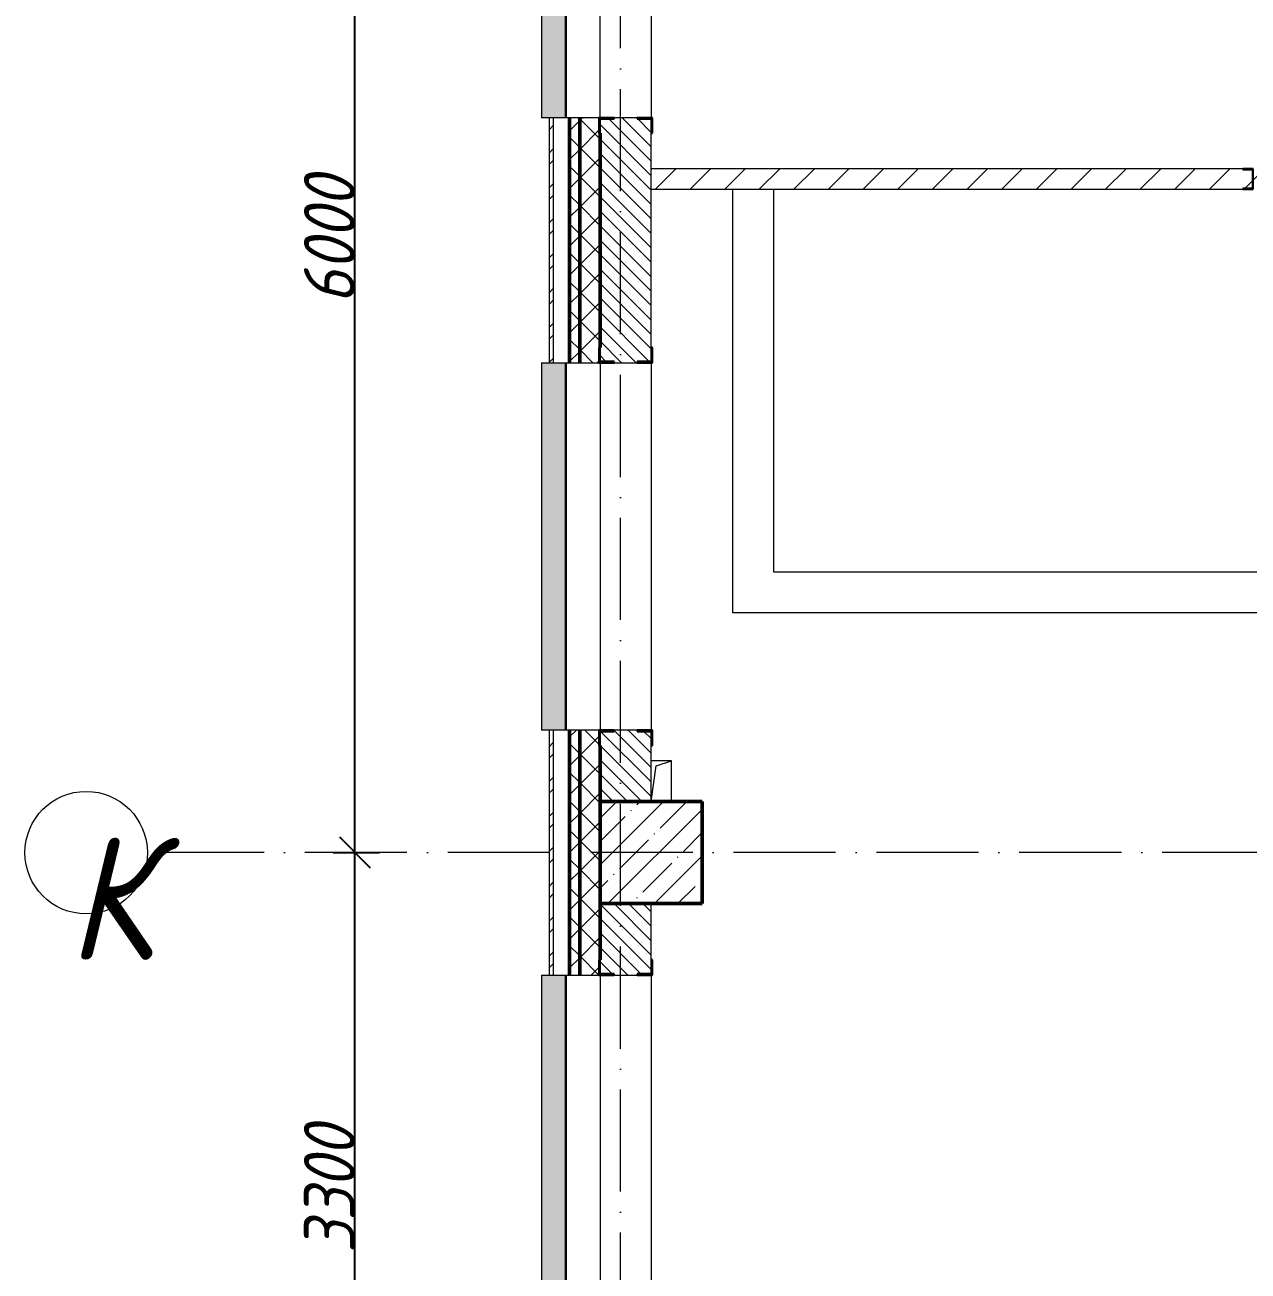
# Model space of a CAD drawing. Header units: millimetres. Extents: x -606178 to 312196, y -19338 to 632709.
# Drawn here: x -145984 to -139990, y 467225 to 473330 of the extents above; entities that cross this region are included whole.
import ezdxf

# ---------------------------------------------------------------- set-up
doc = ezdxf.new("R2010")
doc.units = ezdxf.units.MM
doc.linetypes.add('50_200_ШТРИХ_1Т_ш5_п1_п1_', pattern=[700, 500, -100, 0, -100])
for name, color, linetype, lineweight in [('A-____-____-DIMS', 7, 'Continuous', 9), ('A-GENM-____-MCUT', 7, 'Continuous', 25), ('A-GENM-____-OTLN', 7, 'Continuous', 9), ('A-GENM-____-OTLN-1', 7, 'Continuous', 25), ('A-GLAZ-____-OTLN', 7, 'Continuous', 9), ('A-WALL-____-MCUT-2', 7, 'Continuous', 50), ('A-WALL-____-MCUT-3', 7, 'Continuous', 9), ('A-WALL-____-OTLN', 7, 'Continuous', 9), ('A-WALL-____-PATT-1', 7, 'Continuous', 9), ('A-WALL-FNSH-MCUT-1', 7, 'Continuous', 9), ('I-WALL-____-OTLN', 7, 'Continuous', 9), ('S-COLS-____-MCUT', 7, 'Continuous', 50), ('S-COLS-____-OTLN', 7, 'Continuous', 9), ('S-GRID-____-IDEN', 7, 'Continuous', 9), ('S-GRID-____-OTLN-1', 7, '50_200_ШТРИХ_1Т_ш5_п1_п1_', 9)]:
    doc.layers.add(name, color=color, linetype=linetype, lineweight=lineweight)
doc.layers.add('A-GLAZ-____-OTLN-1', color=7, linetype='Continuous', lineweight=9, true_color=0xc0c0c0)
doc.styles.add('ISOCPEUR_I', font='isocpeui.ttf', dxfattribs={"width": 0.9, "height": 2.5})
doc.styles.add('ISOCPEUR_I_9', font='isocpeui.ttf', dxfattribs={"width": 0.9, "height": 250})
doc.dimstyles.new('ISO-2_5_0_9К_БОЛЬШОЙ_ОСИ', dxfattribs={"dimscale": 304.8, "dimtxt": 248.995294, "dimasz": 0.492126, "dimexe": 0.393701, "dimexo": 0, "dimgap": 0, "dimtad": 1, "dimdec": 0, "dimzin": 0, "dimdsep": 46, "dimtxsty": 'ISOCPEUR_I_9', "dimblk1": 'OBLIQUE', "dimblk2": 'OBLIQUE', "dimsah": 1, "dimcen": 0.09, "dimdle": 0.393701, "dimazin": 0, "dimtfac": 1, "dimtdec": 4, "dimtix": 1, "dimtmove": 0, "dimatfit": 3, "dimfxl": 1, "dimtvp": 1, "dimtolj": 1, "dimtzin": 0, "dimarcsym": 2})
pattern_1 = [(45, (-140714.89, 451794.26), (-70.71068, 70.71068), []), (135, (-140714.89, 451794.26), (-70.71068, -70.71068), [])]
pattern_2 = [(135, (-140714.89, 451794.26), (-35.35534, -35.35534), [])]

# ---------------------------------------------------------------- blocks, each defined once
blk = doc.blocks.new('BSC_Колонна _Прямоугольная - 500х500-V50-АР1_План отверстий 3 этажа в осях 1-64_А-ГГ')
at = {"layer": 'S-COLS-____-OTLN'}
h = blk.add_hatch(dxfattribs=at)
h.set_pattern_fill('FP_87', color=256, style=0, pattern_type=2)
h.set_pattern_definition([(45, (2200, -17481.04), (-114.0493, 114.0493), []), (45, (2314.05, -17481.04), (-114.0493, 114.0493), [201.612, -40.322, 3.353, -36.97])])
h.paths.add_polyline_path([(-250, -250), (250, -250), (250, 250), (-250, 250)], flags=0)
at = {"layer": 'S-COLS-____-MCUT'}
for p, q in [((250, 250), (-250, 250)), ((-250, 250), (-250, -250)), ((250, -250), (250, 250)), ((-250, -250), (250, -250))]:
    blk.add_line(p, q, dxfattribs=at)
blk = doc.blocks.new('Фахверк_СКБ_Уголок - 250_2700-27497298-АР1_План отверстий 3 этажа в осях 1-64_А-ГГ')
at = {"layer": 'A-GENM-____-MCUT'}
for p, q in [((200, 181), (125, 181)), ((125, 181), (125, 106)), ((131, 106), (131, 175)), ((131, 175), (200, 175)), ((200, 175), (200, 181)), ((125, 106), (131, 106)), ((131, -6), (125, -6)), ((125, -6), (125, -81)), ((131, -75), (131, -6)), ((125, -81), (200, -81)), ((200, -75), (131, -75)), ((200, -81), (200, -75))]:
    blk.add_line(p, q, dxfattribs=at)
blk = doc.blocks.new('154_Фахверк_СКБ_Швеллер - Тип_100_3960-28318856-АР1_План отверстий 3 этажа в осях 1-64_А-ГГ')
at = {"layer": 'A-GENM-____-MCUT'}
for p, q in [((175, 50), (125, 50)), ((125, 50), (125, -50)), ((128, 47), (175, 47)), ((128, -47), (128, 47)), ((175, 47), (175, 50)), ((125, -50), (175, -50)), ((175, -47), (128, -47)), ((175, -50), (175, -47))]:
    blk.add_line(p, q, dxfattribs=at)
blk = doc.blocks.new('AR_Отверстие прямоугольное _в плите_ - AR_Отверстие прямоугольное _в плите_-V175-АР1_План отверстий 3 этажа в осях 1-64_А-ГГ')
at = {"layer": 'A-GENM-____-OTLN'}
for p, q in [((50, 100), (-50, 100)), ((-50, -100), (-25, 75)), ((-25, 75), (50, 100)), ((50, -100), (50, 100))]:
    blk.add_line(p, q, dxfattribs=at)
blk = doc.blocks.new('Отлив_СКБ - Отлив витража_120_НВФ-V216-АР1_План отверстий 3 этажа в осях 1-64_А-ГГ')
at = {"layer": 'A-GLAZ-____-OTLN-1'}
for points in [[(0, 2), (1800, 2), (1800, 120), (0, 120), (0, 63)], [(0, 0), (1800, 0), (1800, 2), (0, 2)]]:
    blk.add_hatch(color=256, dxfattribs=at).paths.add_polyline_path(points, flags=0)
at = {"layer": 'A-GLAZ-____-OTLN'}
for p, q in [((0, 83), (0, 120)), ((1800, 120), (0, 120)), ((1800, 120), (1800, 83)), ((0, 2), (1800, 2)), ((1800, 0), (0, 0))]:
    blk.add_line(p, q, dxfattribs=at)
blk = doc.blocks.new('Ось сетки - Круг_Ø6_00__ISO-2_5_0_9K_-25732049-АР1_План отверстий 1 этажа в осях 1-64_А-ГГ')
at = {"layer": 'S-GRID-____-IDEN'}
blk.add_circle((0, 0), 3, dxfattribs=at)
blk = doc.blocks.new('_Oblique')
at = {"color": 0, "linetype": 'ByBlock', "lineweight": -2}
blk.add_line((-0.5, -0.5), (0.5, 0.5), dxfattribs=at)
blk = doc.blocks.new('*D5045')
at = {"layer": 'A-____-____-DIMS', "color": 0, "lineweight": -2, "transparency": 16777216}
for p, q in [((-144366.3, 465855.3), (-144366.3, 469395.3)), ((-144472.4, 469275.3), (-144246.3, 469275.3)), ((-144472.4, 465975.3), (-144246.3, 465975.3))]:
    blk.add_line(p, q, dxfattribs=at)
at = {"layer": 'Defpoints', "color": 0, "transparency": 16777216}
for p in [(-144472.4, 469275.3), (-144366.3, 469275.3), (-144472.4, 465975.3)]:
    blk.add_point(p, dxfattribs=at)
at = {"layer": 'A-____-____-DIMS', "color": 0, "lineweight": -2, "transparency": 16777216, "xscale": 150, "yscale": 150, "zscale": 150}
for p, rotation in [((-144366.3, 469275.3), 90), ((-144366.3, 465975.3), 270)]:
    blk.add_blockref('_Oblique', p, dxfattribs=dict(at, rotation=rotation))
at = {"layer": 'A-____-____-DIMS', "color": 0, "transparency": 16777216, "insert": (-144491.3, 467625.3), "char_height": 250, "width": 758.478, "attachment_point": 5, "rotation": 90, "style": 'ISOCPEUR_I_9'}
blk.add_mtext('\\A1;3300', dxfattribs=at)
blk = doc.blocks.new('*D5046')
at = {"layer": 'A-____-____-DIMS', "color": 0, "lineweight": -2, "transparency": 16777216}
for p, q in [((-144366.3, 469155.3), (-144366.3, 475395.3)), ((-144472.4, 475275.3), (-144246.3, 475275.3)), ((-144472.4, 469275.3), (-144246.3, 469275.3))]:
    blk.add_line(p, q, dxfattribs=at)
at = {"layer": 'Defpoints', "color": 0, "transparency": 16777216}
for p in [(-144472.4, 475275.3), (-144366.3, 475275.3), (-144472.4, 469275.3)]:
    blk.add_point(p, dxfattribs=at)
at = {"layer": 'A-____-____-DIMS', "color": 0, "lineweight": -2, "transparency": 16777216, "xscale": 150, "yscale": 150, "zscale": 150}
for p, rotation in [((-144366.3, 475275.3), 90), ((-144366.3, 469275.3), 270)]:
    blk.add_blockref('_Oblique', p, dxfattribs=dict(at, rotation=rotation))
at = {"layer": 'A-____-____-DIMS', "color": 0, "transparency": 16777216, "insert": (-144491.3, 472275.3), "char_height": 250, "width": 758.478, "attachment_point": 5, "rotation": 90, "style": 'ISOCPEUR_I_9'}
blk.add_mtext('\\A1;6000', dxfattribs=at)

msp = doc.modelspace()

# ---------------------------------------------------------------- hatches: boundary and pattern name
at = {"layer": 'A-WALL-____-PATT-1'}
h = msp.add_hatch(dxfattribs=at)
h.set_pattern_fill('FP_3', color=256, style=0, pattern_type=2)
h.set_pattern_definition([(45, (-140714.89, 451794.26), (-85.5366, 85.5366), []), (45, (-140657.87, 451794.26), (-85.5366, 85.5366), [])])
h.paths.add_polyline_path([(-143394.891, 461310.3011), (-143394.891, 463625.3011), (-143414.891, 463625.3011), (-143414.891, 461310.3011)], flags=0)
h.paths.add_polyline_path([(-143414.891, 465425.3011), (-143394.891, 465425.3011), (-143394.891, 466875.3011), (-143414.891, 466875.3011), (-143414.891, 466288.7985)], flags=0)
h.paths.add_polyline_path([(-143414.891, 468675.3011), (-143394.891, 468675.3011), (-143394.891, 469875.3011), (-143414.891, 469875.3011), (-143414.891, 469728.92)], flags=0)
h.paths.add_polyline_path([(-143394.891, 471675.3011), (-143394.891, 472875.3011), (-143414.891, 472875.3011), (-143414.891, 471675.3011)], flags=0)
h.paths.add_polyline_path([(-143394.891, 474675.3011), (-143394.891, 475875.3116), (-143414.891, 475875.3116), (-143414.891, 474675.3011)], flags=0)
h = msp.add_hatch(dxfattribs=at)
h.set_pattern_fill('FP_1', color=256, style=0, pattern_type=2)
h.set_pattern_definition(pattern_1)
h.paths.add_polyline_path([(-143264.891, 461310.3011), (-143264.891, 463625.3011), (-143314.891, 463625.3011), (-143314.891, 461310.3011)], flags=0)
h.paths.add_polyline_path([(-143314.891, 465425.3011), (-143264.891, 465425.3011), (-143264.891, 466875.3011), (-143314.891, 466875.3011), (-143314.891, 466288.7985)], flags=0)
h.paths.add_polyline_path([(-143264.891, 468675.3011), (-143264.891, 469875.3011), (-143314.891, 469875.3011), (-143314.891, 468675.3011)], flags=0)
h.paths.add_polyline_path([(-143264.891, 471675.3011), (-143264.891, 472875.3011), (-143314.891, 472875.3011), (-143314.891, 471675.3011)], flags=0)
h.paths.add_polyline_path([(-143264.891, 474675.3011), (-143264.891, 475875.3116), (-143314.891, 475875.3116), (-143314.891, 474675.3011)], flags=0)
h = msp.add_hatch(dxfattribs=at)
h.set_pattern_fill('FP_1', color=256, style=0, pattern_type=2)
h.set_pattern_definition(pattern_1)
h.paths.add_polyline_path([(-143264.891, 461310.3011), (-143164.891, 461310.3011), (-143164.891, 463550.3011), (-143170.891, 463550.3011), (-143170.891, 463625.3011), (-143264.891, 463625.3011), (-143264.891, 461325.3011)], flags=0)
h.paths.add_polyline_path([(-143170.891, 465425.3011), (-143170.891, 465500.3011), (-143164.891, 465500.3011), (-143164.891, 466800.3011), (-143170.891, 466800.3011), (-143170.891, 466875.3011), (-143264.891, 466875.3011), (-143264.891, 465425.3011)], flags=0)
h.paths.add_polyline_path([(-143170.891, 468675.3011), (-143170.891, 468750.3011), (-143164.891, 468750.3011), (-143164.891, 469800.3011), (-143170.891, 469800.3011), (-143170.891, 469875.3011), (-143264.891, 469875.3011), (-143264.891, 468675.3011)], flags=0)
h.paths.add_polyline_path([(-143170.891, 471675.3011), (-143170.891, 471750.3011), (-143164.891, 471750.3011), (-143164.891, 472800.3011), (-143170.891, 472800.3011), (-143170.891, 472875.3011), (-143264.891, 472875.3011), (-143264.891, 471675.3011)], flags=0)
h.paths.add_polyline_path([(-143170.891, 474675.3011), (-143170.891, 474750.3011), (-143164.891, 474750.3011), (-143164.891, 475800.3011), (-143170.891, 475800.3011), (-143170.891, 475875.3011), (-143264.891, 475875.3011), (-143264.891, 474675.3011)], flags=0)
h = msp.add_hatch(dxfattribs=at)
h.set_pattern_fill('FP_6', color=256, style=0, pattern_type=2)
h.set_pattern_definition(pattern_2)
h.paths.add_polyline_path([(-143164.891, 469525.3011), (-142914.891, 469525.3011), (-142914.891, 469869.3011), (-142983.891, 469869.3011), (-142983.891, 469875.3011), (-143095.891, 469875.3011), (-143095.891, 469869.3011), (-143164.891, 469869.3011), (-143164.891, 469728.92)], flags=0)
h.paths.add_polyline_path([(-142983.891, 471675.3011), (-142983.891, 471681.3011), (-142914.891, 471681.3011), (-142914.891, 472869.3011), (-142983.891, 472869.3011), (-142983.891, 472875.3011), (-143095.891, 472875.3011), (-143095.891, 472869.3011), (-143164.891, 472869.3011), (-143164.891, 471681.3011), (-143095.891, 471681.3011), (-143095.891, 471675.3011)], flags=0)
h.paths.add_polyline_path([(-142983.891, 474675.3011), (-142983.891, 474681.3011), (-142914.891, 474681.3011), (-142914.891, 475025.3011), (-143164.891, 475025.3011), (-143164.891, 474681.3011), (-143095.891, 474681.3011), (-143095.891, 474675.3011)], flags=0)
h = msp.add_hatch(dxfattribs=at)
h.set_pattern_fill('FP_4', color=256, style=0, pattern_type=2)
h.set_pattern_definition([(45, (-140714.89, 451794.26), (-84.8528, 84.8528), [])])
h.paths.add_polyline_path([(-135714.891, 472525.3011), (-135714.891, 472625.3011), (-135768.891, 472625.3011), (-135768.891, 472617.7011), (-135810.391, 472617.7011), (-135810.391, 472532.9011), (-135768.891, 472532.9011), (-135768.891, 472525.3011)], flags=0)
h.paths.add_polyline_path([(-137193.6393, 472525.3011), (-137010.891, 472526.0742), (-137010.891, 472532.9011), (-136969.391, 472532.9011), (-136969.391, 472617.7011), (-137010.891, 472617.7011), (-137010.891, 472625.3011), (-139964.891, 472625.3011), (-139964.891, 472525.3011)], flags=0)
h.paths.add_polyline_path([(-140728.5679, 472525.3011), (-140014.891, 472525.3011), (-140014.891, 472528.3011), (-139967.891, 472528.3011), (-139967.891, 472622.3011), (-140014.891, 472622.3011), (-140014.891, 472625.3011), (-142914.891, 472625.3011), (-142914.891, 472525.3011), (-142496.0322, 472525.3011)], flags=0)
h = msp.add_hatch(dxfattribs=at)
h.set_pattern_fill('FP_6', color=256, style=0, pattern_type=2)
h.set_pattern_definition(pattern_2)
h.paths.add_polyline_path([(-143164.891, 466225.3011), (-142914.891, 466225.3011), (-142914.891, 466869.3011), (-142983.891, 466869.3011), (-142983.891, 466875.3011), (-143095.891, 466875.3011), (-143095.891, 466869.3011), (-143164.891, 466869.3011), (-143164.891, 466288.7985)], flags=0)
h.paths.add_polyline_path([(-142983.891, 468675.3011), (-142983.891, 468681.3011), (-142914.891, 468681.3011), (-142914.891, 469025.3011), (-143164.891, 469025.3011), (-143164.891, 468681.3011), (-143095.891, 468681.3011), (-143095.891, 468675.3011)], flags=0)

# ---------------------------------------------------------------- linework, layer by layer
at = {"layer": 'A-WALL-____-MCUT-2'}
for p, q in [((-143314.891, 471675.3011), (-143314.891, 472875.3011)), ((-143264.891, 471675.3011), (-143264.891, 472875.3011)), ((-143164.891, 471750.3011), (-143164.891, 472800.3011)), ((-143314.891, 468675.3011), (-143314.891, 469875.3011)), ((-143264.891, 468675.3011), (-143264.891, 469875.3011)), ((-143164.891, 469525.3011), (-143164.891, 469800.3011)), ((-143164.891, 468750.3011), (-143164.891, 469025.3011))]:
    msp.add_line(p, q, dxfattribs=at)
at = {"layer": 'A-WALL-____-MCUT-3'}
for p, q in [((-143170.891, 472875.3011), (-143394.891, 472875.3011)), ((-143394.891, 472875.3011), (-143394.891, 471675.3011)), ((-142983.891, 472875.3011), (-143095.891, 472875.3011)), ((-142914.891, 471750.3011), (-142914.891, 472800.3011)), ((-143394.891, 471675.3011), (-143170.891, 471675.3011)), ((-143095.891, 471675.3011), (-142983.891, 471675.3011)), ((-143170.891, 469875.3011), (-143394.891, 469875.3011)), ((-143394.891, 469875.3011), (-143394.891, 468675.3011)), ((-142983.891, 469875.3011), (-143095.891, 469875.3011)), ((-142914.891, 469525.3011), (-142914.891, 469800.3011)), ((-142914.891, 468750.3011), (-142914.891, 469025.3011)), ((-143394.891, 468675.3011), (-143170.891, 468675.3011)), ((-143095.891, 468675.3011), (-142983.891, 468675.3011))]:
    msp.add_line(p, q, dxfattribs=at)
at = {"layer": 'A-WALL-____-OTLN'}
for p, q in [((-143164.891, 472875.3011), (-143164.891, 474675.3011)), ((-142914.891, 474675.3011), (-142914.891, 472875.3011)), ((-143164.891, 471675.3011), (-143164.891, 469875.3011)), ((-142914.891, 471675.3011), (-142914.891, 469875.3011)), ((-143164.891, 468675.3011), (-143164.891, 466875.3011)), ((-142914.891, 468675.3011), (-142914.891, 466875.3011))]:
    msp.add_line(p, q, dxfattribs=at)
at = {"layer": 'A-WALL-FNSH-MCUT-1'}
for p, q in [((-143414.891, 472875.3011), (-143414.891, 471675.3011)), ((-143394.891, 472875.3011), (-143414.891, 472875.3011)), ((-140014.891, 472625.3011), (-142914.891, 472625.3011)), ((-142914.891, 472525.3011), (-140014.891, 472525.3011)), ((-143414.891, 471675.3011), (-143394.891, 471675.3011)), ((-143414.891, 469875.3011), (-143414.891, 468675.3011)), ((-143394.891, 469875.3011), (-143414.891, 469875.3011)), ((-143414.891, 468675.3011), (-143394.891, 468675.3011))]:
    msp.add_line(p, q, dxfattribs=at)
at = {"layer": 'I-WALL-____-OTLN'}
for p, q in [((-142514.891, 470450.3011), (-142514.891, 472525.3011)), ((-142314.891, 472525.3011), (-142314.891, 470650.3011)), ((-142314.891, 470650.3011), (-137339.891, 470650.3011)), ((-137139.891, 470450.3011), (-142514.891, 470450.3011))]:
    msp.add_line(p, q, dxfattribs=at)
at = {"layer": 'S-GRID-____-OTLN-1'}
for p, q in [((-143064.891, 447311.6528), (-143064.891, 501675.2188)), ((-114007.1518, 469275.3011), (-145383.6612, 469275.3011))]:
    msp.add_line(p, q, dxfattribs=at)

# ---------------------------------------------------------------- block references
at = {"layer": 'A-GENM-____-OTLN'}
msp.add_blockref('AR_Отверстие прямоугольное _в плите_ - AR_Отверстие прямоугольное _в плите_-V175-АР1_План отверстий 3 этажа в осях 1-64_А-ГГ', (-142864.891, 469625.3011), dxfattribs=at)
at = {"layer": 'A-GENM-____-OTLN-1'}
for name, p, rotation in [('Фахверк_СКБ_Уголок - 250_2700-27497298-АР1_План отверстий 3 этажа в осях 1-64_А-ГГ', (-143089.891, 473000.3011), 269.9999999999999), ('154_Фахверк_СКБ_Швеллер - Тип_100_3960-28318856-АР1_План отверстий 3 этажа в осях 1-64_А-ГГ', (-139839.891, 472575.3011), 180), ('Фахверк_СКБ_Уголок - 250_2700-27497298-АР1_План отверстий 3 этажа в осях 1-64_А-ГГ', (-142989.891, 471550.3011), 89.99999999999991), ('Фахверк_СКБ_Уголок - 250_2700-27497298-АР1_План отверстий 3 этажа в осях 1-64_А-ГГ', (-143089.891, 470000.3011), 269.9999999999999), ('Фахверк_СКБ_Уголок - 250_2700-27497298-АР1_План отверстий 3 этажа в осях 1-64_А-ГГ', (-142989.891, 468550.3011), 89.99999999999991)]:
    msp.add_blockref(name, p, dxfattribs=dict(at, rotation=rotation))
at = {"layer": 'A-GLAZ-____-OTLN', "rotation": 90}
for p in [(-143331.891, 472875.3011), (-143331.891, 469875.3011), (-143331.891, 466875.3011)]:
    msp.add_blockref('Отлив_СКБ - Отлив витража_120_НВФ-V216-АР1_План отверстий 3 этажа в осях 1-64_А-ГГ', p, dxfattribs=at)
at = {"layer": 'S-COLS-____-OTLN'}
msp.add_blockref('BSC_Колонна _Прямоугольная - 500х500-V50-АР1_План отверстий 3 этажа в осях 1-64_А-ГГ', (-142914.891, 469275.3011), dxfattribs=at)
at = {"layer": 'S-GRID-____-IDEN', "xscale": 99.99999999999993, "yscale": 99.99999999999993, "zscale": 99.99999999999993, "rotation": 89.9999999999998}
msp.add_blockref('Ось сетки - Круг_Ø6_00__ISO-2_5_0_9K_-25732049-АР1_План отверстий 1 этажа в осях 1-64_А-ГГ', (-145683.6612, 469275.3011), dxfattribs=at)

# ---------------------------------------------------------------- texts
at = {"layer": 'S-GRID-____-IDEN', "insert": (-145776.4816, 469351.377), "char_height": 600, "width": 223.670812, "attachment_point": 1, "style": 'ISOCPEUR_I'}
msp.add_mtext('\\fISOCPEUR|b0|i1|c204|p34|;\\W.9;К', dxfattribs=at)

# ---------------------------------------------------------------- dimensions: what is measured, and where the dimension line sits
at = {"layer": 'A-____-____-DIMS'}
for base, p1, p2, override, picture, middle in [((-144366.2866, 475275.3011), (-144472.3526, 469275.3011), (-144472.3526, 475275.3011), {"dimpost": '<>', "dimfxl": 6000}, '*D5046', (-144491.2866, 472275.3011)), ((-144366.2866, 469275.3011), (-144472.3526, 465975.3011), (-144472.3526, 469275.3011), {"dimpost": '<>', "dimfxl": 3300}, '*D5045', (-144491.2866, 467625.3011))]:
    dim = msp.add_linear_dim(base=base, p1=p1, p2=p2, angle=90, dimstyle='ISO-2_5_0_9К_БОЛЬШОЙ_ОСИ', override=override, dxfattribs=at)
    dim.commit()
    dim.dimension.update_dxf_attribs({"geometry": picture, "text_midpoint": middle})

doc.saveas('drawing.dxf')
